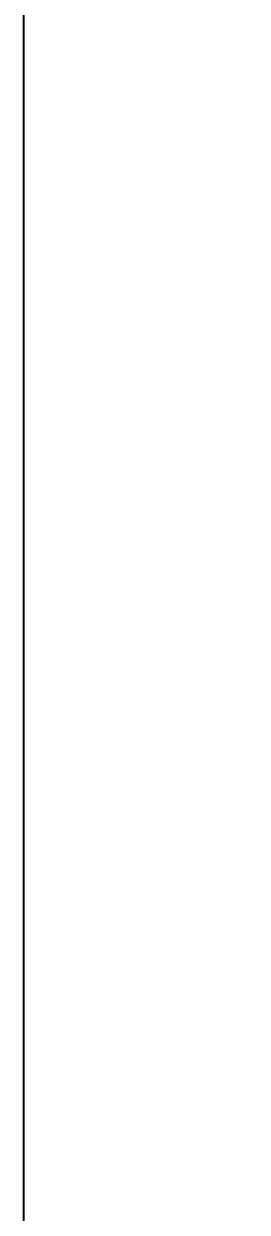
# Model space of a CAD drawing. Header units: millimetres. Extents: x 38 to 970, y 105 to 390.
# Drawn here: x 235 to 236.31, y 254.31 to 261.25 of the extents above; entities that cross this region are included whole.
import ezdxf

# ---------------------------------------------------------------- set-up
doc = ezdxf.new("R2010")
doc.units = ezdxf.units.MM
doc.layers.add('DIMENSIONS', color=7, linetype='CONTINUOUS', lineweight=18)
doc.layers.add('VISIBLE', color=7, linetype='CONTINUOUS', lineweight=25)
doc.styles.add('CJK', font='Arial Unicode.ttf')
doc.styles.add('OpenSansCondensed-Light', font='OpenSansCondensed-Light.ttf')
doc.dimstyles.new('EZDXF', dxfattribs={"dimtxt": 0.25, "dimasz": 0.175, "dimexe": 0.375, "dimexo": 0.125, "dimgap": 0.1, "dimtad": 1, "dimlfac": 100, "dimzin": 12, "dimdsep": 46, "dimtxsty": 'OpenSansCondensed-Light', "dimblk": 'ARCHTICK', "dimcen": 2.5, "dimazin": 3, "dimtfac": 0.5, "dimtmove": 2, "dimatfit": 3})

# ---------------------------------------------------------------- blocks, each defined once
blk = doc.blocks.new('_ARCHTICK')
at = {"color": 0, "linetype": 'BYBLOCK', "const_width": 0.15}
blk.add_lwpolyline([(-0.5, -0.5), (0.5, 0.5)], dxfattribs=at)

msp = doc.modelspace()

# ---------------------------------------------------------------- linework, layer by layer
at = {"layer": 'VISIBLE'}
msp.add_line((235, 198.92857), (235, 343.92857), dxfattribs=at)

# ---------------------------------------------------------------- dimensions: what is measured, and where the dimension line sits
at = {"layer": 'DIMENSIONS'}
msp.add_linear_dim(base=(246.42857, 198.92857), p1=(235, 198.92857), p2=(235, 343.92857), angle=90, dimstyle='EZDXF', override={"dimtxt": 3.714286, "dimasz": 2.142857, "dimexe": 1.142857, "dimexo": 1.142857, "dimgap": 1.428571, "dimdec": 4, "dimlfac": 1, "dimzin": 8, "dimtxsty": 'CJK', "dimclrd": 7, "dimclre": 7, "dimclrt": 7}, dxfattribs=at).render()

doc.saveas('drawing.dxf')
